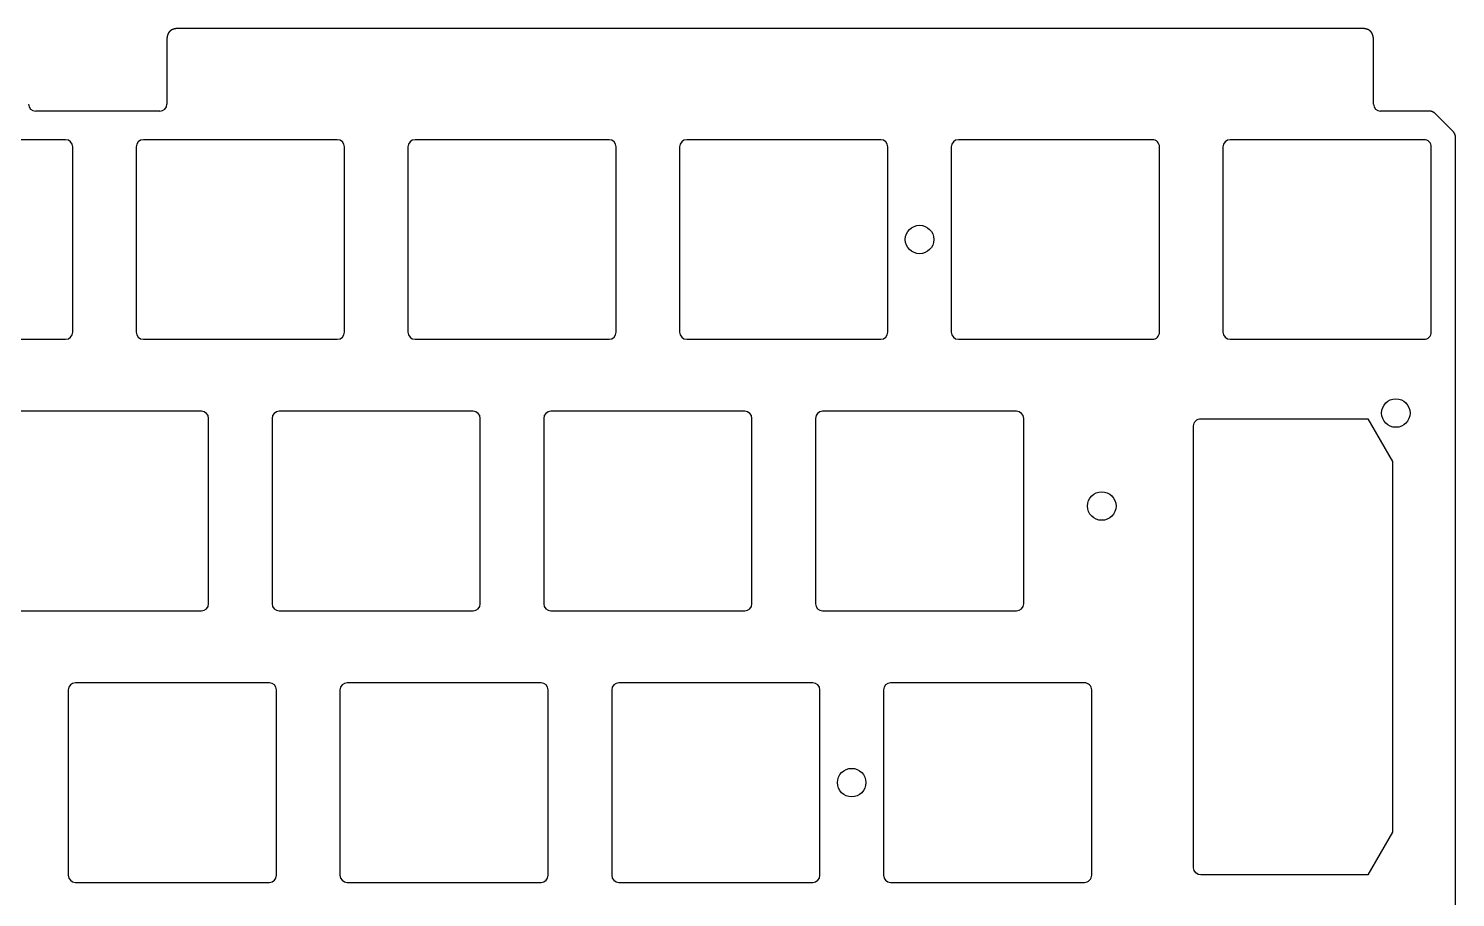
# Model space of a CAD drawing. Header units: millimetres. Extents: x -9 to 276, y -91 to 15.
# Drawn here: x 175.6 to 275.7, y -46.2 to 14.8 of the extents above; entities that cross this region are included whole.
import ezdxf

# ---------------------------------------------------------------- set-up
doc = ezdxf.new("R2010")
doc.units = ezdxf.units.MM
doc.layers.get('0').update_dxf_attribs({"linetype": 'CONTINUOUS'})
doc.layers.add('Edge.Cuts', color=53, linetype='CONTINUOUS', true_color=0xc8a339)

msp = doc.modelspace()

# ---------------------------------------------------------------- linework, layer by layer
for points in [[(240.35, 6.5), (240.35, -6.5, 0.4142123908), (240.85, -7), (254.45, -7, 0.4142135624), (254.95, -6.5), (254.95, 6.5, 0.4142135624), (254.45, 7), (240.85, 7, 0.4142123908)], [(259.4, 6.5), (259.4, -6.5, 0.4142123908), (259.9, -7), (273.5, -7, 0.4142135624), (274, -6.5), (274, 6.5, 0.4142135624), (273.5, 7), (259.9, 7, 0.4142123908)], [(257.34375, -44.075), (257.34375, -13.075, -0.4142135624), (257.84375, -12.575), (269.56175, -12.575), (271.29375, -15.575), (271.29375, -41.575), (269.56175, -44.575), (257.84375, -44.575, -0.4142123908)], [(235.59375, -31.6), (235.59375, -44.6, 0.4142123908), (236.09375, -45.1), (249.69375, -45.1, 0.4142135624), (250.19375, -44.6), (250.19375, -31.6, 0.4142135624), (249.69375, -31.1), (236.09375, -31.1, 0.4142123908)]]:
    msp.add_lwpolyline(points, format="xyb", close=True)
for centre in [(238.125, 0), (271.51875, -12.175), (233.3625, -38.1)]:
    msp.add_circle(centre, 1)
at = {"layer": 'Edge.Cuts', "linetype": 'CONTINUOUS'}
for p, q in [((185.35087, 14.007492), (185.350852, 14)), ((185.350962, 14.018647), (185.35087, 14.007492)), ((185.351133, 14.029685), (185.350962, 14.018647)), ((185.351381, 14.040606), (185.351133, 14.029685)), ((185.351706, 14.051411), (185.351381, 14.040606)), ((185.352106, 14.062103), (185.351706, 14.051411)), ((185.352582, 14.072681), (185.352106, 14.062103)), ((185.353133, 14.083147), (185.352582, 14.072681)), ((185.353756, 14.093502), (185.353133, 14.083147)), ((185.354453, 14.103747), (185.353756, 14.093502)), ((185.355222, 14.113883), (185.354453, 14.103747)), ((185.356062, 14.123911), (185.355222, 14.113883)), ((185.356973, 14.133833), (185.356062, 14.123911)), ((185.357954, 14.143649), (185.356973, 14.133833)), ((185.359004, 14.15336), (185.357954, 14.143649)), ((185.360123, 14.162967), (185.359004, 14.15336)), ((185.361309, 14.172472), (185.360123, 14.162967)), ((185.362563, 14.181875), (185.361309, 14.172472)), ((185.363884, 14.191178), (185.362563, 14.181875)), ((185.36527, 14.200381), (185.363884, 14.191178)), ((185.366722, 14.209485), (185.36527, 14.200381)), ((185.368239, 14.218492), (185.366722, 14.209485)), ((185.36982, 14.227402), (185.368239, 14.218492)), ((185.371465, 14.236217), (185.36982, 14.227402)), ((185.373173, 14.244937), (185.371465, 14.236217)), ((185.374943, 14.253563), (185.373173, 14.244937)), ((185.376776, 14.262097), (185.374943, 14.253563)), ((185.37867, 14.270539), (185.376776, 14.262097)), ((185.380625, 14.27889), (185.37867, 14.270539)), ((185.38264, 14.287152), (185.380625, 14.27889)), ((185.384716, 14.295324), (185.38264, 14.287152)), ((185.386851, 14.303408), (185.384716, 14.295324)), ((185.389046, 14.311405), (185.386851, 14.303408)), ((185.391299, 14.319316), (185.389046, 14.311405)), ((185.39361, 14.327142), (185.391299, 14.319316)), ((185.39598, 14.334883), (185.39361, 14.327142)), ((185.398406, 14.342541), (185.39598, 14.334883)), ((185.400891, 14.350116), (185.398406, 14.342541)), ((185.403432, 14.357609), (185.400891, 14.350116)), ((185.406029, 14.365021), (185.403432, 14.357609)), ((185.408683, 14.372353), (185.406029, 14.365021)), ((185.411392, 14.379606), (185.408683, 14.372353)), ((185.414157, 14.38678), (185.411392, 14.379606)), ((185.416978, 14.393876), (185.414157, 14.38678)), ((185.419853, 14.400896), (185.416978, 14.393876)), ((185.422783, 14.40784), (185.419853, 14.400896)), ((185.425768, 14.414708), (185.422783, 14.40784)), ((185.428807, 14.421502), (185.425768, 14.414708)), ((185.431901, 14.428221), (185.428807, 14.421502)), ((185.435048, 14.434868), (185.431901, 14.428221)), ((185.438249, 14.441443), (185.435048, 14.434868)), ((185.441504, 14.447946), (185.438249, 14.441443)), ((185.444813, 14.454378), (185.441504, 14.447946)), ((185.448175, 14.46074), (185.444813, 14.454378)), ((185.451591, 14.467032), (185.448175, 14.46074)), ((185.45506, 14.473256), (185.451591, 14.467032)), ((185.458582, 14.479412), (185.45506, 14.473256)), ((185.462157, 14.4855), (185.458582, 14.479412)), ((185.465786, 14.491521), (185.462157, 14.4855)), ((185.469467, 14.497477), (185.465786, 14.491521)), ((185.473202, 14.503366), (185.469467, 14.497477)), ((185.47699, 14.509191), (185.473202, 14.503366)), ((185.480832, 14.514951), (185.47699, 14.509191)), ((185.484727, 14.520648), (185.480832, 14.514951)), ((185.488675, 14.526281), (185.484727, 14.520648)), ((185.492677, 14.531852), (185.488675, 14.526281)), ((185.496732, 14.53736), (185.492677, 14.531852)), ((185.500842, 14.542807), (185.496732, 14.53736)), ((185.505005, 14.548193), (185.500842, 14.542807)), ((185.509222, 14.553518), (185.505005, 14.548193)), ((185.513493, 14.558783), (185.509222, 14.553518)), ((185.517819, 14.563988), (185.513493, 14.558783)), ((185.5222, 14.569134), (185.517819, 14.563988)), ((185.526636, 14.574222), (185.5222, 14.569134)), ((185.531126, 14.579251), (185.526636, 14.574222)), ((185.535673, 14.584222), (185.531126, 14.579251)), ((185.540274, 14.589135), (185.535673, 14.584222)), ((185.544932, 14.593991), (185.540274, 14.589135)), ((185.549646, 14.598791), (185.544932, 14.593991)), ((185.552025, 14.60117), (185.549646, 14.598791)), ((185.554417, 14.603534), (185.552025, 14.60117)), ((185.556824, 14.605884), (185.554417, 14.603534)), ((185.559245, 14.608221), (185.556824, 14.605884)), ((185.561681, 14.610543), (185.559245, 14.608221)), ((185.56413, 14.612852), (185.561681, 14.610543)), ((185.566595, 14.615147), (185.56413, 14.612852)), ((185.569073, 14.617427), (185.566595, 14.615147)), ((185.571567, 14.619694), (185.569073, 14.617427)), ((185.574074, 14.621947), (185.571567, 14.619694)), ((185.576597, 14.624187), (185.574074, 14.621947)), ((185.579134, 14.626412), (185.576597, 14.624187)), ((185.581686, 14.628625), (185.579134, 14.626412)), ((185.584253, 14.630823), (185.581686, 14.628625)), ((185.586834, 14.633008), (185.584253, 14.630823)), ((185.589431, 14.635179), (185.586834, 14.633008)), ((185.592042, 14.637336), (185.589431, 14.635179)), ((185.594668, 14.63948), (185.592042, 14.637336)), ((185.59731, 14.641611), (185.594668, 14.63948)), ((185.599967, 14.643727), (185.59731, 14.641611)), ((185.602639, 14.645831), (185.599967, 14.643727)), ((185.605326, 14.647921), (185.602639, 14.645831)), ((185.608029, 14.649998), (185.605326, 14.647921)), ((185.610746, 14.65206), (185.608029, 14.649998)), ((185.61348, 14.654111), (185.610746, 14.65206)), ((185.616228, 14.656146), (185.61348, 14.654111)), ((185.618993, 14.65817), (185.616228, 14.656146)), ((185.621773, 14.660179), (185.618993, 14.65817)), ((185.624569, 14.662175), (185.621773, 14.660179)), ((185.62738, 14.664158), (185.624569, 14.662175)), ((185.630208, 14.666128), (185.62738, 14.664158)), ((185.633051, 14.668083), (185.630208, 14.666128)), ((185.635911, 14.670027), (185.633051, 14.668083)), ((185.638786, 14.671956), (185.635911, 14.670027)), ((185.641678, 14.673873), (185.638786, 14.671956)), ((185.644585, 14.675775), (185.641678, 14.673873)), ((185.64751, 14.677665), (185.644585, 14.675775)), ((185.65045, 14.679541), (185.64751, 14.677665)), ((185.653408, 14.681405), (185.65045, 14.679541)), ((185.65638, 14.683254), (185.653408, 14.681405)), ((185.659371, 14.685091), (185.65638, 14.683254)), ((185.662377, 14.686914), (185.659371, 14.685091)), ((185.665402, 14.688725), (185.662377, 14.686914)), ((185.668441, 14.690521), (185.665402, 14.688725)), ((185.6715, 14.692305), (185.668441, 14.690521)), ((185.674573, 14.694074), (185.6715, 14.692305)), ((185.677665, 14.695832), (185.674573, 14.694074)), ((185.680773, 14.697575), (185.677665, 14.695832)), ((185.6839, 14.699305), (185.680773, 14.697575)), ((185.687042, 14.701022), (185.6839, 14.699305)), ((185.690204, 14.702726), (185.687042, 14.701022)), ((185.693381, 14.704415), (185.690204, 14.702726)), ((185.696578, 14.706093), (185.693381, 14.704415)), ((185.69979, 14.707756), (185.696578, 14.706093)), ((185.703023, 14.709407), (185.69979, 14.707756)), ((185.70627, 14.711043), (185.703023, 14.709407)), ((185.709539, 14.712667), (185.70627, 14.711043)), ((185.712823, 14.714276), (185.709539, 14.712667)), ((185.716128, 14.715873), (185.712823, 14.714276)), ((185.719447, 14.717455), (185.716128, 14.715873)), ((185.722789, 14.719025), (185.719447, 14.717455)), ((185.726146, 14.72058), (185.722789, 14.719025)), ((185.729524, 14.722124), (185.726146, 14.72058)), ((185.732918, 14.723652), (185.729524, 14.722124)), ((185.736334, 14.725168), (185.732918, 14.723652)), ((185.739765, 14.726668), (185.736334, 14.725168)), ((185.743219, 14.728157), (185.739765, 14.726668)), ((185.746688, 14.729631), (185.743219, 14.728157)), ((185.75018, 14.731092), (185.746688, 14.729631)), ((185.753687, 14.732538), (185.75018, 14.731092)), ((185.757217, 14.733972), (185.753687, 14.732538)), ((185.760763, 14.735391), (185.757217, 14.733972)), ((185.764333, 14.736797), (185.760763, 14.735391)), ((185.767918, 14.738188), (185.764333, 14.736797)), ((185.771526, 14.739566), (185.767918, 14.738188)), ((185.775151, 14.740929), (185.771526, 14.739566)), ((185.778799, 14.74228), (185.775151, 14.740929)), ((185.782464, 14.743615), (185.778799, 14.74228)), ((185.786153, 14.744938), (185.782464, 14.743615)), ((185.789857, 14.746244), (185.786153, 14.744938)), ((185.793587, 14.747539), (185.789857, 14.746244)), ((185.797332, 14.748817), (185.793587, 14.747539)), ((185.801102, 14.750083), (185.797332, 14.748817)), ((185.804889, 14.751334), (185.801102, 14.750083)), ((185.808701, 14.752571), (185.804889, 14.751334)), ((185.812529, 14.753793), (185.808701, 14.752571)), ((185.816382, 14.755001), (185.812529, 14.753793)), ((185.820252, 14.756194), (185.816382, 14.755001)), ((185.824149, 14.757374), (185.820252, 14.756194)), ((185.828061, 14.758537), (185.824149, 14.757374)), ((185.832, 14.759688), (185.828061, 14.758537)), ((185.835955, 14.760822), (185.832, 14.759688)), ((185.839938, 14.761944), (185.835955, 14.760822)), ((185.843936, 14.763049), (185.839938, 14.761944)), ((185.847963, 14.76414), (185.843936, 14.763049)), ((185.852005, 14.765216), (185.847963, 14.76414)), ((185.856075, 14.766278), (185.852005, 14.765216)), ((185.860162, 14.767323), (185.856075, 14.766278)), ((185.864277, 14.768355), (185.860162, 14.767323)), ((185.868408, 14.76937), (185.864277, 14.768355)), ((185.872568, 14.770372), (185.868408, 14.76937)), ((185.876745, 14.771357), (185.872568, 14.770372)), ((185.88095, 14.772328), (185.876745, 14.771357)), ((185.885173, 14.773283), (185.88095, 14.772328)), ((185.889424, 14.774223), (185.885173, 14.773283)), ((185.893693, 14.775146), (185.889424, 14.774223)), ((185.897991, 14.776056), (185.893693, 14.775146)), ((185.902306, 14.776948), (185.897991, 14.776056)), ((185.906651, 14.777826), (185.902306, 14.776948)), ((185.911013, 14.778687), (185.906651, 14.777826)), ((185.915405, 14.779534), (185.911013, 14.778687)), ((185.919815, 14.780363), (185.915405, 14.779534)), ((185.924256, 14.781178), (185.919815, 14.780363)), ((185.928713, 14.781976), (185.924256, 14.781178)), ((185.933202, 14.782758), (185.928713, 14.781976)), ((185.937709, 14.783523), (185.933202, 14.782758)), ((185.942247, 14.784274), (185.937709, 14.783523)), ((185.946802, 14.785006), (185.942247, 14.784274)), ((185.95139, 14.785724), (185.946802, 14.785006)), ((185.955995, 14.786424), (185.95139, 14.785724)), ((185.960632, 14.787108), (185.955995, 14.786424)), ((185.965287, 14.787775), (185.960632, 14.787108)), ((185.969975, 14.788426), (185.965287, 14.787775)), ((185.974681, 14.789059), (185.969975, 14.788426)), ((185.97942, 14.789677), (185.974681, 14.789059)), ((185.984176, 14.790276), (185.97942, 14.789677)), ((185.988967, 14.790859), (185.984176, 14.790276)), ((185.993775, 14.791425), (185.988967, 14.790859)), ((185.998618, 14.791974), (185.993775, 14.791425)), ((186.003478, 14.792505), (185.998618, 14.791974)), ((186.008373, 14.793019), (186.003478, 14.792505)), ((186.013286, 14.793515), (186.008373, 14.793019)), ((186.018234, 14.793995), (186.013286, 14.793515)), ((186.023201, 14.794456), (186.018234, 14.793995)), ((186.028202, 14.7949), (186.023201, 14.794456)), ((186.033222, 14.795326), (186.028202, 14.7949)), ((186.038278, 14.795734), (186.033222, 14.795326)), ((186.043352, 14.796124), (186.038278, 14.795734)), ((186.048463, 14.796496), (186.043352, 14.796124)), ((186.053592, 14.796849), (186.048463, 14.796496)), ((186.058757, 14.797185), (186.053592, 14.796849)), ((186.063942, 14.797502), (186.058757, 14.797185)), ((186.069163, 14.797801), (186.063942, 14.797502)), ((186.074403, 14.798081), (186.069163, 14.797801)), ((186.079681, 14.798343), (186.074403, 14.798081)), ((186.084978, 14.798585), (186.079681, 14.798343)), ((186.090312, 14.798809), (186.084978, 14.798585)), ((186.095666, 14.799014), (186.090312, 14.798809)), ((186.101058, 14.7992), (186.095666, 14.799014)), ((186.106469, 14.799367), (186.101058, 14.7992)), ((186.111919, 14.799514), (186.106469, 14.799367)), ((186.117388, 14.799643), (186.111919, 14.799514)), ((186.122896, 14.799751), (186.117388, 14.799643)), ((186.128424, 14.799841), (186.122896, 14.799751)), ((186.133991, 14.79991), (186.128424, 14.799841)), ((186.139578, 14.79996), (186.133991, 14.79991)), ((186.145205, 14.79999), (186.139578, 14.79996)), ((186.150852, 14.8), (186.145205, 14.79999)), ((269.150556, 14.8), (186.150852, 14.8)), ((269.158048, 14.799982), (269.150556, 14.8)), ((269.169203, 14.79989), (269.158048, 14.799982)), ((269.180241, 14.799719), (269.169203, 14.79989)), ((269.191162, 14.799471), (269.180241, 14.799719)), ((269.201967, 14.799146), (269.191162, 14.799471)), ((269.212659, 14.798746), (269.201967, 14.799146)), ((269.223237, 14.79827), (269.212659, 14.798746)), ((269.233703, 14.797719), (269.223237, 14.79827)), ((269.244058, 14.797096), (269.233703, 14.797719)), ((269.254303, 14.796399), (269.244058, 14.797096)), ((269.264439, 14.79563), (269.254303, 14.796399)), ((269.274467, 14.79479), (269.264439, 14.79563)), ((269.284389, 14.793879), (269.274467, 14.79479)), ((269.294204, 14.792898), (269.284389, 14.793879)), ((269.303916, 14.791848), (269.294204, 14.792898)), ((269.313523, 14.790729), (269.303916, 14.791848)), ((269.323028, 14.789543), (269.313523, 14.790729)), ((269.332431, 14.788289), (269.323028, 14.789543)), ((269.341734, 14.786968), (269.332431, 14.788289)), ((269.350937, 14.785582), (269.341734, 14.786968)), ((269.360041, 14.78413), (269.350937, 14.785582)), ((269.369048, 14.782613), (269.360041, 14.78413)), ((269.377958, 14.781032), (269.369048, 14.782613)), ((269.386773, 14.779387), (269.377958, 14.781032)), ((269.395493, 14.777679), (269.386773, 14.779387)), ((269.404119, 14.775909), (269.395493, 14.777679)), ((269.412653, 14.774076), (269.404119, 14.775909)), ((269.421095, 14.772182), (269.412653, 14.774076)), ((269.429446, 14.770227), (269.421095, 14.772182)), ((269.437708, 14.768212), (269.429446, 14.770227)), ((269.44588, 14.766136), (269.437708, 14.768212)), ((269.453964, 14.764001), (269.44588, 14.766136)), ((269.461961, 14.761806), (269.453964, 14.764001)), ((269.469872, 14.759553), (269.461961, 14.761806)), ((269.477698, 14.757242), (269.469872, 14.759553)), ((269.485439, 14.754872), (269.477698, 14.757242)), ((269.493097, 14.752446), (269.485439, 14.754872)), ((269.500672, 14.749961), (269.493097, 14.752446)), ((269.508165, 14.74742), (269.500672, 14.749961)), ((269.515577, 14.744823), (269.508165, 14.74742)), ((269.522909, 14.742169), (269.515577, 14.744823)), ((269.530162, 14.73946), (269.522909, 14.742169)), ((269.537336, 14.736695), (269.530162, 14.73946)), ((269.544432, 14.733874), (269.537336, 14.736695)), ((269.551452, 14.730999), (269.544432, 14.733874)), ((269.558396, 14.728069), (269.551452, 14.730999)), ((269.565264, 14.725084), (269.558396, 14.728069)), ((269.572058, 14.722045), (269.565264, 14.725084)), ((269.578777, 14.718951), (269.572058, 14.722045)), ((269.585424, 14.715804), (269.578777, 14.718951)), ((269.591999, 14.712603), (269.585424, 14.715804)), ((269.598502, 14.709348), (269.591999, 14.712603)), ((269.604934, 14.706039), (269.598502, 14.709348)), ((269.611296, 14.702677), (269.604934, 14.706039)), ((269.617588, 14.699261), (269.611296, 14.702677)), ((269.623812, 14.695792), (269.617588, 14.699261)), ((269.629968, 14.69227), (269.623812, 14.695792)), ((269.636056, 14.688695), (269.629968, 14.69227)), ((269.642077, 14.685066), (269.636056, 14.688695)), ((269.648033, 14.681385), (269.642077, 14.685066)), ((269.653922, 14.67765), (269.648033, 14.681385)), ((269.659747, 14.673862), (269.653922, 14.67765)), ((269.665507, 14.67002), (269.659747, 14.673862)), ((269.671204, 14.666125), (269.665507, 14.67002)), ((269.676837, 14.662177), (269.671204, 14.666125)), ((269.682407, 14.658175), (269.676837, 14.662177)), ((269.687916, 14.65412), (269.682407, 14.658175)), ((269.693363, 14.65001), (269.687916, 14.65412)), ((269.698749, 14.645847), (269.693363, 14.65001)), ((269.704074, 14.64163), (269.698749, 14.645847)), ((269.709339, 14.637359), (269.704074, 14.64163)), ((269.714544, 14.633033), (269.709339, 14.637359)), ((269.71969, 14.628652), (269.714544, 14.633033)), ((269.724778, 14.624216), (269.71969, 14.628652)), ((269.729807, 14.619726), (269.724778, 14.624216)), ((269.734778, 14.615179), (269.729807, 14.619726)), ((269.739691, 14.610578), (269.734778, 14.615179)), ((269.744547, 14.60592), (269.739691, 14.610578)), ((269.749347, 14.601206), (269.744547, 14.60592)), ((269.751726, 14.598827), (269.749347, 14.601206)), ((269.75409, 14.596435), (269.751726, 14.598827)), ((269.75644, 14.594028), (269.75409, 14.596435)), ((269.758777, 14.591607), (269.75644, 14.594028)), ((269.761099, 14.589171), (269.758777, 14.591607)), ((269.763408, 14.586722), (269.761099, 14.589171)), ((269.765703, 14.584257), (269.763408, 14.586722)), ((269.767983, 14.581779), (269.765703, 14.584257)), ((269.77025, 14.579285), (269.767983, 14.581779)), ((269.772503, 14.576778), (269.77025, 14.579285)), ((269.774743, 14.574255), (269.772503, 14.576778)), ((269.776968, 14.571718), (269.774743, 14.574255)), ((269.779181, 14.569166), (269.776968, 14.571718)), ((269.781379, 14.566599), (269.779181, 14.569166)), ((269.783564, 14.564018), (269.781379, 14.566599)), ((269.785735, 14.561421), (269.783564, 14.564018)), ((269.787892, 14.55881), (269.785735, 14.561421)), ((269.790036, 14.556184), (269.787892, 14.55881)), ((269.792167, 14.553542), (269.790036, 14.556184)), ((269.794283, 14.550885), (269.792167, 14.553542)), ((269.796387, 14.548213), (269.794283, 14.550885)), ((269.798477, 14.545526), (269.796387, 14.548213)), ((269.800554, 14.542823), (269.798477, 14.545526)), ((269.802616, 14.540106), (269.800554, 14.542823)), ((269.804667, 14.537372), (269.802616, 14.540106)), ((269.806702, 14.534624), (269.804667, 14.537372)), ((269.808726, 14.531859), (269.806702, 14.534624)), ((269.810735, 14.529079), (269.808726, 14.531859)), ((269.812731, 14.526283), (269.810735, 14.529079)), ((269.814714, 14.523472), (269.812731, 14.526283)), ((269.816684, 14.520644), (269.814714, 14.523472)), ((269.818639, 14.517801), (269.816684, 14.520644)), ((269.820583, 14.514941), (269.818639, 14.517801)), ((269.822512, 14.512066), (269.820583, 14.514941)), ((269.824429, 14.509174), (269.822512, 14.512066)), ((269.826331, 14.506267), (269.824429, 14.509174)), ((269.828221, 14.503342), (269.826331, 14.506267)), ((269.830097, 14.500402), (269.828221, 14.503342)), ((269.831961, 14.497444), (269.830097, 14.500402)), ((269.83381, 14.494472), (269.831961, 14.497444)), ((269.835647, 14.491481), (269.83381, 14.494472)), ((269.83747, 14.488475), (269.835647, 14.491481)), ((269.839281, 14.48545), (269.83747, 14.488475)), ((269.841077, 14.482411), (269.839281, 14.48545)), ((269.842861, 14.479352), (269.841077, 14.482411)), ((269.84463, 14.476279), (269.842861, 14.479352)), ((269.846388, 14.473187), (269.84463, 14.476279)), ((269.848131, 14.470079), (269.846388, 14.473187)), ((269.849861, 14.466952), (269.848131, 14.470079)), ((269.851578, 14.46381), (269.849861, 14.466952)), ((269.853282, 14.460648), (269.851578, 14.46381)), ((269.854971, 14.457471), (269.853282, 14.460648)), ((269.856649, 14.454274), (269.854971, 14.457471)), ((269.858312, 14.451062), (269.856649, 14.454274)), ((269.859963, 14.447829), (269.858312, 14.451062)), ((269.861599, 14.444582), (269.859963, 14.447829)), ((269.863223, 14.441313), (269.861599, 14.444582)), ((269.864832, 14.438029), (269.863223, 14.441313)), ((269.866429, 14.434724), (269.864832, 14.438029)), ((269.868011, 14.431405), (269.866429, 14.434724)), ((269.869581, 14.428063), (269.868011, 14.431405)), ((269.871136, 14.424706), (269.869581, 14.428063)), ((269.87268, 14.421328), (269.871136, 14.424706)), ((269.874208, 14.417934), (269.87268, 14.421328)), ((269.875724, 14.414518), (269.874208, 14.417934)), ((269.877224, 14.411087), (269.875724, 14.414518)), ((269.878713, 14.407633), (269.877224, 14.411087)), ((269.880187, 14.404164), (269.878713, 14.407633)), ((269.881648, 14.400672), (269.880187, 14.404164)), ((269.883094, 14.397165), (269.881648, 14.400672)), ((269.884528, 14.393635), (269.883094, 14.397165)), ((269.885947, 14.390089), (269.884528, 14.393635)), ((269.887353, 14.386519), (269.885947, 14.390089)), ((269.888744, 14.382934), (269.887353, 14.386519)), ((269.890122, 14.379326), (269.888744, 14.382934)), ((269.891485, 14.375701), (269.890122, 14.379326)), ((269.892836, 14.372053), (269.891485, 14.375701)), ((269.894171, 14.368388), (269.892836, 14.372053)), ((269.895494, 14.364699), (269.894171, 14.368388)), ((269.8968, 14.360995), (269.895494, 14.364699)), ((269.898095, 14.357265), (269.8968, 14.360995)), ((269.899373, 14.35352), (269.898095, 14.357265)), ((269.900639, 14.34975), (269.899373, 14.35352)), ((269.90189, 14.345963), (269.900639, 14.34975)), ((269.903127, 14.342151), (269.90189, 14.345963)), ((269.904349, 14.338323), (269.903127, 14.342151)), ((269.905557, 14.33447), (269.904349, 14.338323)), ((269.90675, 14.3306), (269.905557, 14.33447)), ((269.90793, 14.326703), (269.90675, 14.3306)), ((269.909093, 14.322791), (269.90793, 14.326703)), ((269.910244, 14.318852), (269.909093, 14.322791)), ((269.911378, 14.314897), (269.910244, 14.318852)), ((269.9125, 14.310914), (269.911378, 14.314897)), ((269.913605, 14.306916), (269.9125, 14.310914)), ((269.914696, 14.302889), (269.913605, 14.306916)), ((269.915772, 14.298847), (269.914696, 14.302889)), ((269.916834, 14.294777), (269.915772, 14.298847)), ((269.917879, 14.29069), (269.916834, 14.294777)), ((269.918911, 14.286575), (269.917879, 14.29069)), ((269.919926, 14.282444), (269.918911, 14.286575)), ((269.920928, 14.278284), (269.919926, 14.282444)), ((269.921913, 14.274107), (269.920928, 14.278284)), ((269.922884, 14.269902), (269.921913, 14.274107)), ((269.923839, 14.265679), (269.922884, 14.269902)), ((269.924779, 14.261428), (269.923839, 14.265679)), ((269.925702, 14.25716), (269.924779, 14.261428)), ((269.926612, 14.252861), (269.925702, 14.25716)), ((269.927504, 14.248546), (269.926612, 14.252861)), ((269.928382, 14.244201), (269.927504, 14.248546)), ((269.929243, 14.239839), (269.928382, 14.244201)), ((269.93009, 14.235447), (269.929243, 14.239839)), ((269.930919, 14.231037), (269.93009, 14.235447)), ((269.931734, 14.226596), (269.930919, 14.231037)), ((269.932532, 14.222139), (269.931734, 14.226596)), ((269.933314, 14.21765), (269.932532, 14.222139)), ((269.934079, 14.213143), (269.933314, 14.21765)), ((269.93483, 14.208605), (269.934079, 14.213143)), ((269.935562, 14.20405), (269.93483, 14.208605)), ((269.93628, 14.199462), (269.935562, 14.20405)), ((269.93698, 14.194857), (269.93628, 14.199462)), ((269.937664, 14.19022), (269.93698, 14.194857)), ((269.938331, 14.185565), (269.937664, 14.19022)), ((269.938982, 14.180877), (269.938331, 14.185565)), ((269.939615, 14.176171), (269.938982, 14.180877)), ((269.940233, 14.171432), (269.939615, 14.176171)), ((269.940832, 14.166676), (269.940233, 14.171432)), ((269.941415, 14.161885), (269.940832, 14.166676)), ((269.941981, 14.157077), (269.941415, 14.161885)), ((269.94253, 14.152235), (269.941981, 14.157077)), ((269.943061, 14.147374), (269.94253, 14.152235)), ((269.943575, 14.142479), (269.943061, 14.147374)), ((269.944071, 14.137566), (269.943575, 14.142479)), ((269.944551, 14.132618), (269.944071, 14.137566)), ((269.945012, 14.127651), (269.944551, 14.132618)), ((269.945456, 14.12265), (269.945012, 14.127651)), ((269.945882, 14.11763), (269.945456, 14.12265)), ((269.94629, 14.112574), (269.945882, 14.11763)), ((269.94668, 14.1075), (269.94629, 14.112574)), ((269.947052, 14.102389), (269.94668, 14.1075)), ((269.947405, 14.09726), (269.947052, 14.102389)), ((269.947741, 14.092095), (269.947405, 14.09726)), ((269.948058, 14.08691), (269.947741, 14.092095)), ((269.948357, 14.081689), (269.948058, 14.08691)), ((269.948637, 14.076449), (269.948357, 14.081689)), ((269.948899, 14.071171), (269.948637, 14.076449)), ((269.949141, 14.065874), (269.948899, 14.071171)), ((269.949365, 14.06054), (269.949141, 14.065874)), ((269.94957, 14.055186), (269.949365, 14.06054)), ((269.949756, 14.049794), (269.94957, 14.055186)), ((269.949923, 14.044383), (269.949756, 14.049794)), ((269.95007, 14.038933), (269.949923, 14.044383)), ((269.950199, 14.033464), (269.95007, 14.038933)), ((269.950307, 14.027956), (269.950199, 14.033464)), ((269.950397, 14.022428), (269.950307, 14.027956)), ((269.950466, 14.016861), (269.950397, 14.022428)), ((269.950516, 14.011274), (269.950466, 14.016861)), ((269.950546, 14.005647), (269.950516, 14.011274)), ((185.350852, 14), (185.350852, 9.5)), ((269.950556, 14), (269.950546, 14.005647)), ((269.950556, 9.5), (269.950556, 14)), ((184.850852, 9), (176.149852, 9)), ((273.892893, 9), (270.450556, 9)), ((273.893601, 9), (273.892893, 9)), ((273.900408, 8.999952), (273.893601, 9)), ((273.907167, 8.999824), (273.900408, 8.999952)), ((273.913879, 8.999618), (273.907167, 8.999824)), ((273.920543, 8.999334), (273.913879, 8.999618)), ((273.92716, 8.998973), (273.920543, 8.999334)), ((273.933732, 8.998534), (273.92716, 8.998973)), ((273.940259, 8.998018), (273.933732, 8.998534)), ((273.946741, 8.997426), (273.940259, 8.998018)), ((273.953179, 8.996758), (273.946741, 8.997426)), ((273.959574, 8.996015), (273.953179, 8.996758)), ((273.965927, 8.995196), (273.959574, 8.996015)), ((273.972238, 8.994302), (273.965927, 8.995196)), ((273.978508, 8.993334), (273.972238, 8.994302)), ((273.984737, 8.992291), (273.978508, 8.993334)), ((273.990926, 8.991174), (273.984737, 8.992291)), ((273.997076, 8.989983), (273.990926, 8.991174)), ((274.003187, 8.988718), (273.997076, 8.989983)), ((274.00926, 8.98738), (274.003187, 8.988718)), ((274.015296, 8.985968), (274.00926, 8.98738)), ((274.021295, 8.984483), (274.015296, 8.985968)), ((274.027258, 8.982925), (274.021295, 8.984483)), ((274.033185, 8.981294), (274.027258, 8.982925)), ((274.039077, 8.979589), (274.033185, 8.981294)), ((274.044934, 8.977811), (274.039077, 8.979589)), ((274.050758, 8.97596), (274.044934, 8.977811)), ((274.056548, 8.974036), (274.050758, 8.97596)), ((274.062305, 8.972039), (274.056548, 8.974036)), ((274.068029, 8.969968), (274.062305, 8.972039)), ((274.073722, 8.967824), (274.068029, 8.969968)), ((274.079384, 8.965606), (274.073722, 8.967824)), ((274.085014, 8.963314), (274.079384, 8.965606)), ((274.087818, 8.96214), (274.085014, 8.963314)), ((274.090615, 8.960948), (274.087818, 8.96214)), ((274.093404, 8.959738), (274.090615, 8.960948)), ((274.096185, 8.958508), (274.093404, 8.959738)), ((274.098959, 8.95726), (274.096185, 8.958508)), ((274.101726, 8.955994), (274.098959, 8.95726)), ((274.104486, 8.954708), (274.101726, 8.955994)), ((274.107238, 8.953404), (274.104486, 8.954708)), ((274.109984, 8.952082), (274.107238, 8.953404)), ((274.112722, 8.95074), (274.109984, 8.952082)), ((274.115453, 8.949379), (274.112722, 8.95074)), ((274.118177, 8.948), (274.115453, 8.949379)), ((274.120895, 8.946602), (274.118177, 8.948)), ((274.123605, 8.945185), (274.120895, 8.946602)), ((274.126309, 8.943748), (274.123605, 8.945185)), ((274.129005, 8.942293), (274.126309, 8.943748)), ((274.131696, 8.940818), (274.129005, 8.942293)), ((274.134379, 8.939325), (274.131696, 8.940818)), ((274.137056, 8.937812), (274.134379, 8.939325)), ((274.139726, 8.93628), (274.137056, 8.937812)), ((274.142391, 8.934728), (274.139726, 8.93628)), ((274.145047, 8.933157), (274.142391, 8.934728)), ((274.147699, 8.931567), (274.145047, 8.933157)), ((274.150343, 8.929957), (274.147699, 8.931567)), ((274.152981, 8.928327), (274.150343, 8.929957)), ((274.155613, 8.926678), (274.152981, 8.928327)), ((274.158239, 8.925009), (274.155613, 8.926678)), ((274.160857, 8.923321), (274.158239, 8.925009)), ((274.163471, 8.921612), (274.160857, 8.923321)), ((274.166078, 8.919884), (274.163471, 8.921612)), ((274.168679, 8.918134), (274.166078, 8.919884)), ((274.171273, 8.916366), (274.168679, 8.918134)), ((274.173863, 8.914577), (274.171273, 8.916366)), ((274.176445, 8.912769), (274.173863, 8.914577)), ((274.179023, 8.910939), (274.176445, 8.912769)), ((274.181593, 8.90909), (274.179023, 8.910939)), ((274.184159, 8.907219), (274.181593, 8.90909)), ((274.186717, 8.905329), (274.184159, 8.907219)), ((274.189271, 8.903417), (274.186717, 8.905329)), ((274.191817, 8.901486), (274.189271, 8.903417)), ((274.19436, 8.899532), (274.191817, 8.901486)), ((274.196895, 8.897559), (274.19436, 8.899532)), ((274.199427, 8.895564), (274.196895, 8.897559)), ((274.20195, 8.893549), (274.199427, 8.895564)), ((274.20447, 8.891511), (274.20195, 8.893549)), ((274.206982, 8.889454), (274.20447, 8.891511)), ((274.209491, 8.887374), (274.206982, 8.889454)), ((274.211992, 8.885274), (274.209491, 8.887374)), ((274.21449, 8.88315), (274.211992, 8.885274)), ((274.21698, 8.881007), (274.21449, 8.88315)), ((274.219466, 8.87884), (274.21698, 8.881007)), ((274.221945, 8.876654), (274.219466, 8.87884)), ((274.224421, 8.874443), (274.221945, 8.876654)), ((274.226888, 8.872213), (274.224421, 8.874443)), ((274.229353, 8.869958), (274.226888, 8.872213)), ((274.23181, 8.867683), (274.229353, 8.869958)), ((274.234264, 8.865383), (274.23181, 8.867683)), ((274.23671, 8.863064), (274.234264, 8.865383)), ((274.239154, 8.860719), (274.23671, 8.863064)), ((274.241589, 8.858355), (274.239154, 8.860719)), ((274.244022, 8.855964), (274.241589, 8.858355)), ((274.246446, 8.853554), (274.244022, 8.855964)), ((275.553553, 7.546447), (274.246446, 8.853554)), ((275.554053, 7.545946), (275.553553, 7.546447)), ((275.558833, 7.541098), (275.554053, 7.545946)), ((275.563523, 7.536229), (275.558833, 7.541098)), ((275.568123, 7.531338), (275.563523, 7.536229)), ((275.572634, 7.526424), (275.568123, 7.531338)), ((275.577058, 7.521489), (275.572634, 7.526424)), ((275.581394, 7.516532), (275.577058, 7.521489)), ((275.585645, 7.511552), (275.581394, 7.516532)), ((275.58981, 7.50655), (275.585645, 7.511552)), ((275.59389, 7.501525), (275.58981, 7.50655)), ((275.597886, 7.496478), (275.59389, 7.501525)), ((275.601799, 7.491406), (275.597886, 7.496478)), ((275.60563, 7.486312), (275.601799, 7.491406)), ((275.609378, 7.481194), (275.60563, 7.486312)), ((275.613045, 7.476052), (275.609378, 7.481194)), ((275.616632, 7.470886), (275.613045, 7.476052)), ((275.620139, 7.465695), (275.616632, 7.470886)), ((275.623566, 7.460479), (275.620139, 7.465695)), ((275.626914, 7.455239), (275.623566, 7.460479)), ((275.630184, 7.449972), (275.626914, 7.455239)), ((275.633375, 7.44468), (275.630184, 7.449972)), ((275.63649, 7.439362), (275.633375, 7.44468)), ((275.639527, 7.434018), (275.63649, 7.439362)), ((275.642488, 7.428646), (275.639527, 7.434018)), ((275.645373, 7.423247), (275.642488, 7.428646)), ((275.648182, 7.417821), (275.645373, 7.423247)), ((275.650915, 7.412366), (275.648182, 7.417821)), ((275.653574, 7.406883), (275.650915, 7.412366)), ((275.656158, 7.401371), (275.653574, 7.406883)), ((275.658667, 7.395829), (275.656158, 7.401371)), ((275.661102, 7.390257), (275.658667, 7.395829)), ((275.663463, 7.384655), (275.661102, 7.390257)), ((275.664616, 7.381843), (275.663463, 7.384655)), ((275.66575, 7.379022), (275.664616, 7.381843)), ((275.666866, 7.376194), (275.66575, 7.379022)), ((275.667963, 7.373358), (275.666866, 7.376194)), ((275.669043, 7.370514), (275.667963, 7.373358)), ((275.670103, 7.367662), (275.669043, 7.370514)), ((275.671146, 7.364801), (275.670103, 7.367662)), ((275.67217, 7.361933), (275.671146, 7.364801)), ((275.673176, 7.359057), (275.67217, 7.361933)), ((275.674164, 7.356172), (275.673176, 7.359057)), ((275.675133, 7.353278), (275.674164, 7.356172)), ((275.676084, 7.350377), (275.675133, 7.353278)), ((275.677017, 7.347466), (275.676084, 7.350377)), ((275.677931, 7.344548), (275.677017, 7.347466)), ((275.678827, 7.34162), (275.677931, 7.344548)), ((275.679705, 7.338685), (275.678827, 7.34162)), ((275.680565, 7.335739), (275.679705, 7.338685)), ((275.681406, 7.332786), (275.680565, 7.335739)), ((275.682229, 7.329823), (275.681406, 7.332786)), ((275.683034, 7.326852), (275.682229, 7.329823)), ((275.68382, 7.32387), (275.683034, 7.326852)), ((275.684588, 7.320881), (275.68382, 7.32387)), ((275.685338, 7.317882), (275.684588, 7.320881)), ((275.68607, 7.314874), (275.685338, 7.317882)), ((275.686783, 7.311855), (275.68607, 7.314874)), ((275.687478, 7.308829), (275.686783, 7.311855)), ((275.688154, 7.305792), (275.687478, 7.308829)), ((275.688812, 7.302746), (275.688154, 7.305792)), ((275.689452, 7.299689), (275.688812, 7.302746)), ((275.690073, 7.296625), (275.689452, 7.299689)), ((275.690676, 7.293548), (275.690073, 7.296625)), ((275.69126, 7.290464), (275.690676, 7.293548)), ((275.691826, 7.287367), (275.69126, 7.290464)), ((275.692373, 7.284263), (275.691826, 7.287367)), ((275.692902, 7.281146), (275.692373, 7.284263)), ((275.693411, 7.278021), (275.692902, 7.281146)), ((275.693903, 7.274884), (275.693411, 7.278021)), ((275.694376, 7.271739), (275.693903, 7.274884)), ((275.69483, 7.268581), (275.694376, 7.271739)), ((275.695265, 7.265414), (275.69483, 7.268581)), ((275.695681, 7.262235), (275.695265, 7.265414)), ((275.696079, 7.259048), (275.695681, 7.262235)), ((275.696458, 7.255846), (275.696079, 7.259048)), ((275.696817, 7.252637), (275.696458, 7.255846)), ((275.697158, 7.249414), (275.696817, 7.252637)), ((275.69748, 7.246184), (275.697158, 7.249414)), ((275.697783, 7.242938), (275.69748, 7.246184)), ((275.698067, 7.239685), (275.697783, 7.242938)), ((275.698331, 7.236417), (275.698067, 7.239685)), ((275.698576, 7.233142), (275.698331, 7.236417)), ((275.698803, 7.229851), (275.698576, 7.233142)), ((275.699009, 7.226552), (275.698803, 7.229851)), ((275.699197, 7.223238), (275.699009, 7.226552)), ((275.699364, 7.219916), (275.699197, 7.223238)), ((275.699513, 7.216579), (275.699364, 7.219916)), ((275.699642, 7.213233), (275.699513, 7.216579)), ((275.699751, 7.209872), (275.699642, 7.213233)), ((275.69984, 7.206502), (275.699751, 7.209872)), ((275.69991, 7.203116), (275.69984, 7.206502)), ((275.69996, 7.199722), (275.69991, 7.203116)), ((275.69999, 7.196312), (275.69996, 7.199722)), ((275.7, 7.192893), (275.69999, 7.196312)), ((275.7, -83.39289), (275.7, 7.192893)), ((178.25, 7), (164.65, 7)), ((178.75, -6.5), (178.75, 6.5)), ((183.2, 6.5), (183.2, -6.5)), ((197.3, 7), (183.7, 7)), ((197.8, -6.5), (197.8, 6.5)), ((202.25, 6.5), (202.25, -6.5)), ((216.35, 7), (202.75, 7)), ((216.85, -6.5), (216.85, 6.5)), ((221.3, 6.5), (221.3, -6.5)), ((235.4, 7), (221.8, 7)), ((235.9, -6.5), (235.9, 6.5)), ((164.65, -7), (178.25, -7)), ((183.7, -7), (197.3, -7)), ((202.75, -7), (216.35, -7)), ((221.8, -7), (235.4, -7)), ((187.775, -12.05), (174.175, -12.05)), ((188.275, -25.55), (188.275, -12.55)), ((192.725, -12.55), (192.725, -25.55)), ((206.825, -12.05), (193.225, -12.05)), ((207.325, -25.55), (207.325, -12.55)), ((211.775, -12.55), (211.775, -25.55)), ((225.875, -12.05), (212.275, -12.05)), ((226.375, -25.55), (226.375, -12.55)), ((230.825, -12.55), (230.825, -25.55)), ((244.925, -12.05), (231.325, -12.05)), ((245.425, -25.55), (245.425, -12.55)), ((174.175, -26.05), (187.775, -26.05)), ((193.225, -26.05), (206.825, -26.05)), ((212.275, -26.05), (225.875, -26.05)), ((231.325, -26.05), (244.925, -26.05)), ((178.4375, -31.6), (178.4375, -44.6)), ((192.5375, -31.1), (178.9375, -31.1)), ((193.0375, -44.6), (193.0375, -31.6)), ((197.4875, -31.6), (197.4875, -44.6)), ((211.5875, -31.1), (197.9875, -31.1)), ((212.0875, -44.6), (212.0875, -31.6)), ((216.5375, -31.6), (216.5375, -44.6)), ((230.6375, -31.1), (217.0375, -31.1)), ((231.1375, -44.6), (231.1375, -31.6)), ((178.9375, -45.1), (192.5375, -45.1)), ((197.9875, -45.1), (211.5875, -45.1)), ((217.0375, -45.1), (230.6375, -45.1))]:
    msp.add_line(p, q, dxfattribs=at)
at = {"layer": 'Edge.Cuts'}
msp.add_circle((250.9012, -18.7), 1, dxfattribs=at)
for centre, radius, start, end in [((176.1499, 9.5), 0.5, -180, -90.00550039), ((184.8508, 9.5), 0.500052, -89.99404193, 0), ((270.4506, 9.5), 0.5, -180, -90.00504203), ((178.25, 6.5), 0.5, 0, 90), ((183.7, 6.5), 0.5, 90, 180), ((197.3, 6.5), 0.5, 0, 90), ((202.75, 6.5), 0.5, 90, 180), ((216.35, 6.5), 0.5, 0, 90), ((221.8, 6.5), 0.5, 90, 180), ((235.4, 6.5), 0.5, 0, 90), ((178.25, -6.5), 0.5, -90, 0), ((183.7, -6.5), 0.5, -180, -90), ((197.3, -6.5), 0.5, -90, 0), ((202.75, -6.5), 0.5, -180, -90), ((216.35, -6.5), 0.5, -90, 0), ((221.8, -6.5), 0.5, -180, -90), ((235.4, -6.5), 0.5, -90, 0), ((187.775, -12.55), 0.5, 0, 90), ((193.225, -12.55), 0.5, 90, 180), ((206.825, -12.55), 0.5, 0, 90), ((212.275, -12.55), 0.5, 90, 180), ((225.875, -12.55), 0.5, 0, 90), ((231.325, -12.55), 0.5, 90, 180), ((244.925, -12.55), 0.5, 0, 90), ((187.775, -25.55), 0.5, -90, 0), ((193.225, -25.55), 0.5, -180, -90), ((206.825, -25.55), 0.5, -90, 0), ((212.275, -25.55), 0.5, -180, -90), ((225.875, -25.55), 0.5, -90, 0), ((231.325, -25.55), 0.5, -180, -90), ((244.925, -25.55), 0.5, -90, 0), ((178.9375, -31.6), 0.5, 90, 180), ((192.5375, -31.6), 0.5, 0, 90), ((197.9875, -31.6), 0.5, 90, 180), ((211.5875, -31.6), 0.5, 0, 90), ((217.0375, -31.6), 0.5, 90, 180), ((230.6375, -31.6), 0.5, 0, 90), ((178.9375, -44.6), 0.5, -180, -90), ((192.5375, -44.6), 0.5, -90, 0), ((197.9875, -44.6), 0.5, -180, -90), ((211.5875, -44.6), 0.5, -90, 0), ((217.0375, -44.6), 0.5, -180, -90), ((230.6375, -44.6), 0.5, -90, 0)]:
    msp.add_arc(centre, radius, start, end, dxfattribs=at)

doc.saveas('drawing.dxf')
